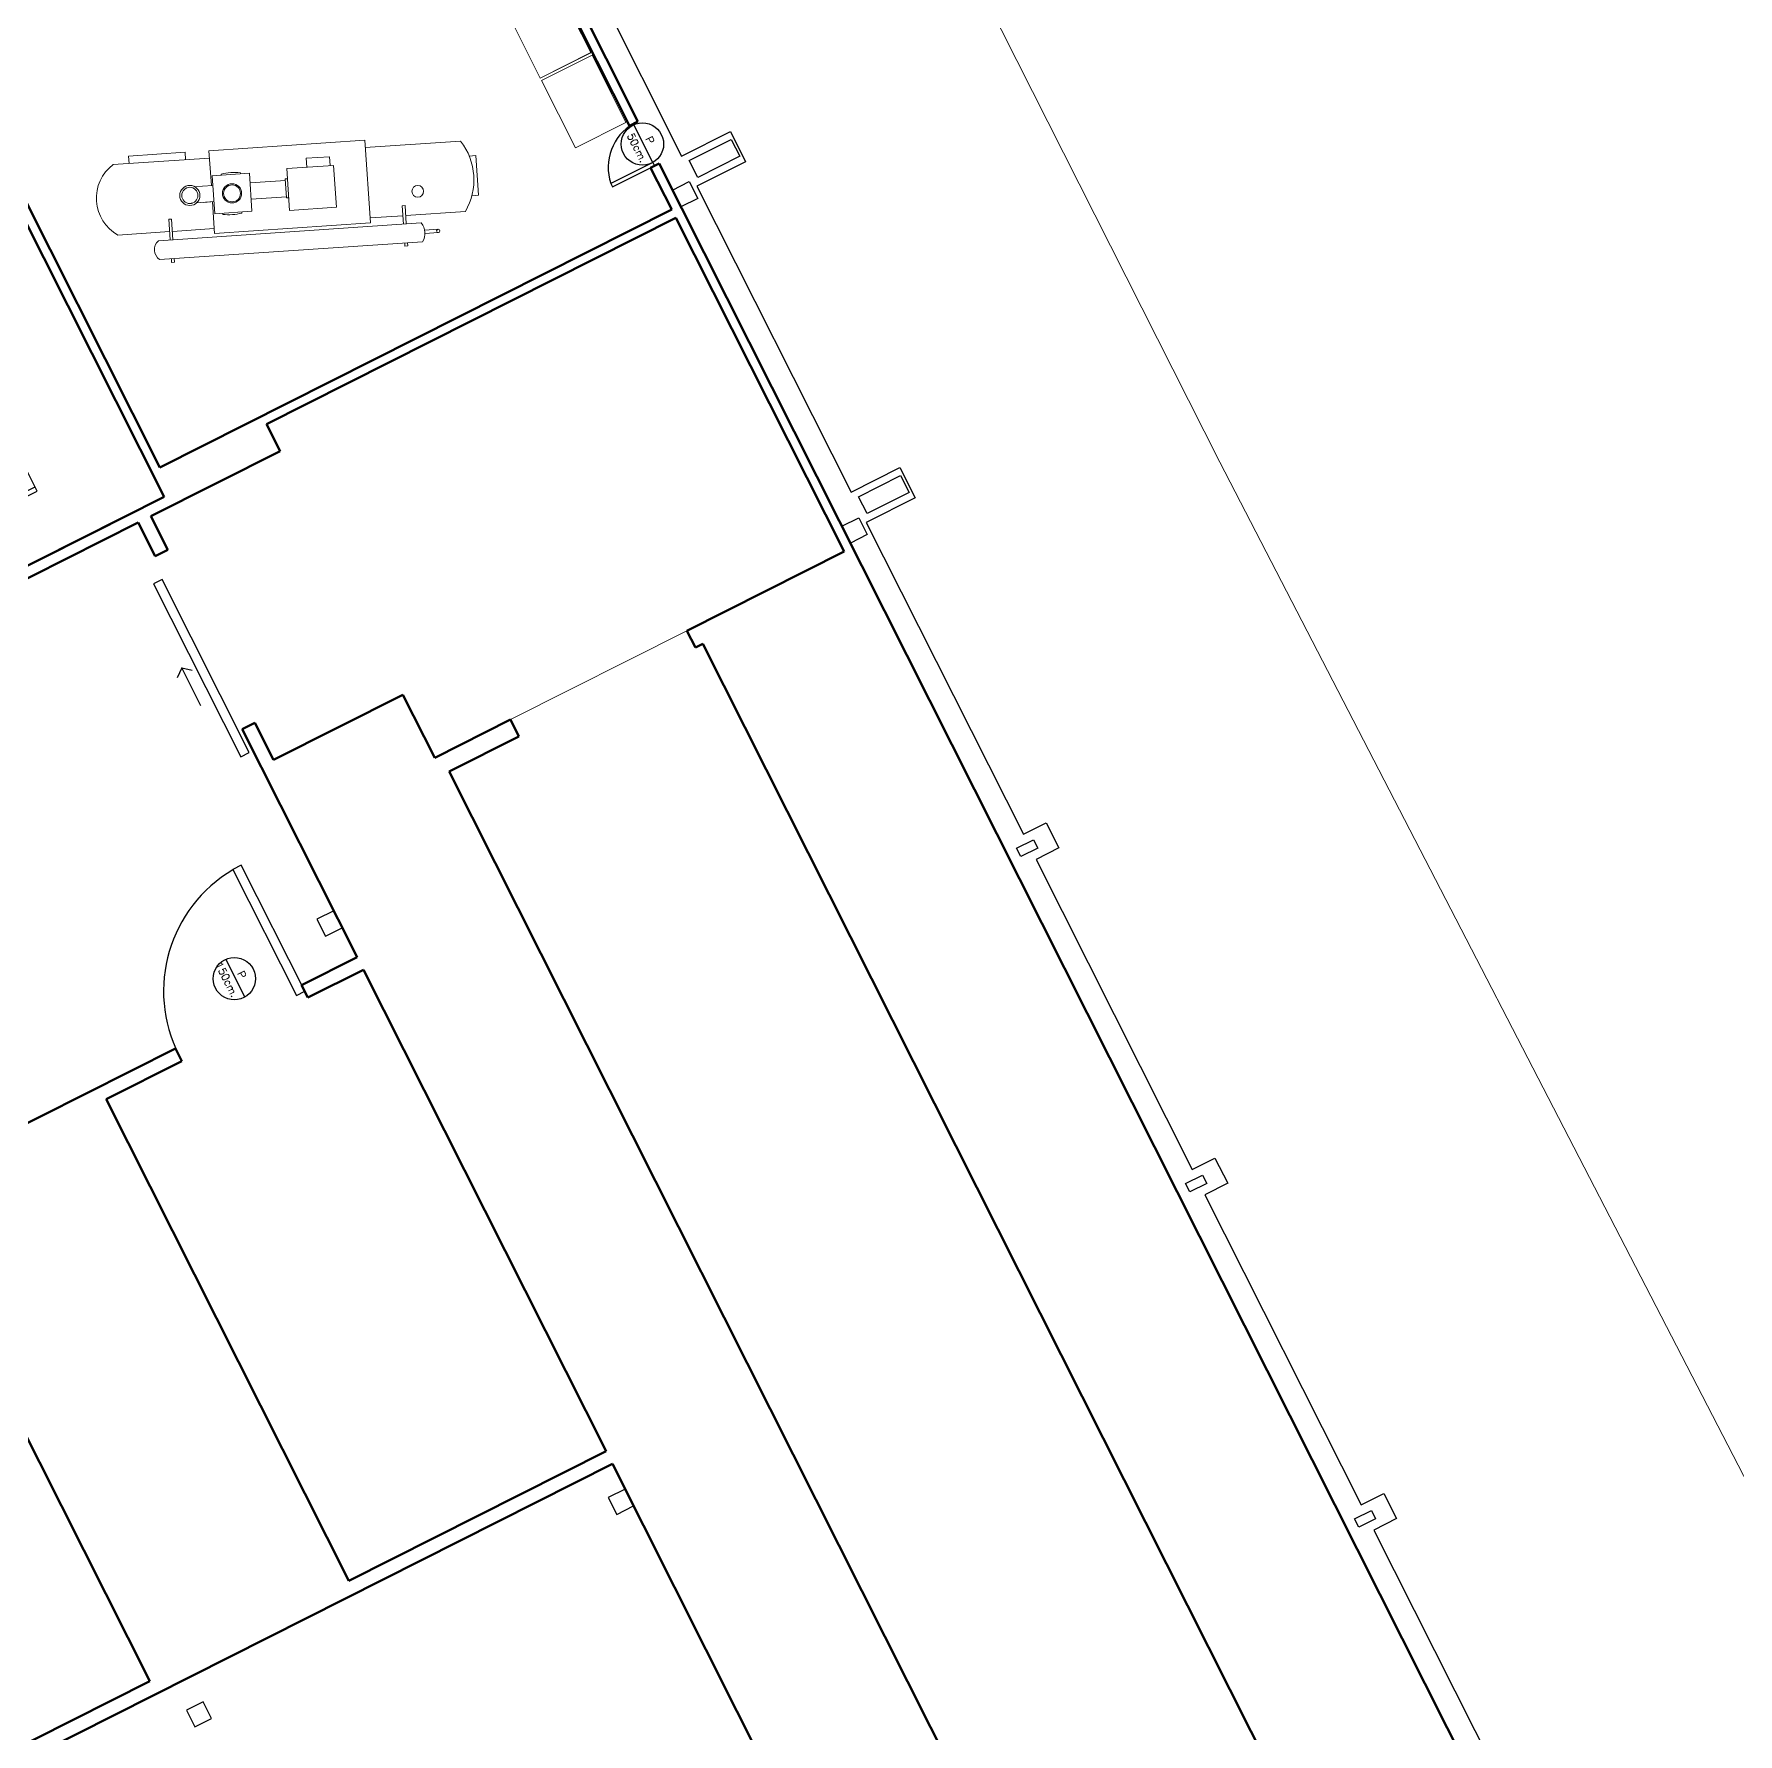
# Model space of a CAD drawing. Header units: inches. Extents: x 725.5 to 800.4, y -655.3 to -591.9.
# Drawn here: x 762.793 to 766.362, y -636.598 to -633.038 of the extents above; entities that cross this region are included whole.
import ezdxf

# ---------------------------------------------------------------- set-up
doc = ezdxf.new("R2010")
doc.units = ezdxf.units.IN
doc.header["$MEASUREMENT"] = 0
doc.linetypes.add('CONTINUA', pattern=[0])
for name, color, linetype in [('023_MUROS_2', 7, 'Continuous'), ('A_TEXTOLOCAL', 3, 'Continuous'), ('cimentacion', 2, 'Continuous')]:
    doc.layers.add(name, color=color, linetype=linetype)
doc.layers.add('ACHUTECH', color=24, linetype='Continuous', lineweight=18)
doc.styles.add('ROMANS', font='romans')
doc.styles.get("Standard").update_dxf_attribs({"font": 'isocp2.shx'})

# ---------------------------------------------------------------- blocks, each defined once
blk = doc.blocks.new('A$C12FA01EB')
at = {"layer": 'ACHUTECH', "color": 7, "linetype": 'CONTINUA', "lineweight": 13, "ltscale": 500}
for p, q in [((0, 0), (0, 0.6)), ((0, 0.6), (0.8, 0.6)), ((0.8, 0.6), (0.8, 0)), ((0.8, 0), (0, 0))]:
    blk.add_line(p, q, dxfattribs=at)
blk = doc.blocks.new('A$C6B430051')
at = {"layer": 'ACHUTECH', "color": 7, "linetype": 'CONTINUA', "lineweight": 13, "ltscale": 500}
for p, q in [((0.373, 1.08), (0.373, 1.16)), ((0.373, 1.16), (0.975, 1.16)), ((0.975, 1.16), (0.975, 1.08)), ((1.229, 0.787), (1.229, 1.159)), ((1.229, 1.159), (2.888, 1.159)), ((2.888, 1.159), (2.888, 0.278)), ((0.204, 1.08), (1.229, 1.08)), ((2.041, 0.468), (2.041, 0.914)), ((2.041, 0.914), (2.539, 0.914)), ((2.041, 0.914), (2.041, 0.804)), ((2.503, 1.009), (2.255, 1.009)), ((2.255, 1.009), (2.255, 0.914)), ((2.503, 0.914), (2.503, 1.009)), ((2.539, 0.914), (2.539, 0.468)), ((2.888, 1.08), (3.904, 1.08)), ((3.985, 0.915), (4.056, 0.915)), ((4.056, 0.915), (4.056, 0.493)), ((1.055, 0.787), (1.136, 0.787)), ((1.246, 0.787), (1.136, 0.787)), ((1.641, 0.89), (1.246, 0.89)), ((1.246, 0.89), (1.246, 0.486)), ((1.342, 0.89), (1.342, 0.901)), ((1.547, 0.89), (1.547, 0.901)), ((1.641, 0.486), (1.641, 0.89)), ((1.641, 0.787), (2.018, 0.787)), ((2.018, 0.806), (2.018, 0.602)), ((2.018, 0.806), (2.041, 0.806)), ((1.017, 0.615), (1.001, 0.615)), ((1.246, 0.615), (1.061, 0.615)), ((1.246, 0.615), (1.136, 0.615)), ((1.229, 0.278), (1.229, 0.615)), ((2.018, 0.615), (1.641, 0.615)), ((2.018, 0.602), (2.041, 0.602)), ((0.753, 0.46), (0.753, 0.241)), ((0.753, 0.46), (0.783, 0.46)), ((0.783, 0.46), (0.783, 0.241)), ((1.246, 0.486), (1.641, 0.486)), ((1.329, 0.473), (1.329, 0.486)), ((1.533, 0.473), (1.533, 0.486)), ((2.539, 0.468), (2.041, 0.468)), ((3.238, 0.436), (3.238, 0.241)), ((3.238, 0.436), (3.268, 0.436)), ((3.268, 0.436), (3.268, 0.241)), ((4.056, 0.493), (3.984, 0.493)), ((0.204, 0.33), (0.753, 0.33)), ((0.628, 0.241), (3.428, 0.241)), ((0.783, 0.33), (1.229, 0.33)), ((2.888, 0.278), (1.229, 0.278)), ((2.888, 0.33), (3.238, 0.33)), ((3.268, 0.33), (3.904, 0.33)), ((3.428, 0.041), (0.628, 0.041)), ((0.753, 0.041), (0.753, 0)), ((0.753, 0), (0.783, 0)), ((0.783, 0.041), (0.783, 0)), ((3.238, 0.041), (3.238, 0.007)), ((3.238, 0.007), (3.268, 0.007)), ((3.268, 0.041), (3.268, 0.007)), ((3.602, 0.161), (3.458, 0.161)), ((3.602, 0.126), (3.458, 0.126))]:
    blk.add_line(p, q, dxfattribs=at)
for centre, radius in [((0.994, 0.698), 0.107), ((0.994, 0.698), 0.0863), ((1.443, 0.69), 0.102), ((1.443, 0.69), 0.0898), ((3.413, 0.579), 0.0621), ((3.602, 0.144), 0.0174)]:
    blk.add_circle(centre, radius, dxfattribs=at)
for centre, radius, start, end in [((0.447, 0.705), 0.447, 122.9585, 237.0415), ((1.444, 0.35), 0.561, 79.4785, 100.5215), ((3.349, 0.705), 0.669, 325.9306, 34.0694), ((1.431, 1.115), 0.65, 260.9811, 279.0189), ((0.708, 0.141), 0.128, 128.5084, 231.4916), ((3.28, 0.141), 0.179, 325.9498, 34.0502)]:
    blk.add_arc(centre, radius, start, end, dxfattribs=at)

msp = doc.modelspace()

# ---------------------------------------------------------------- linework, layer by layer
at = {"color": 7}
for p, q in [((763.827, -632.6522), (764.1498, -633.293)), ((764.0895, -633.3064), (764.0497, -633.2274)), ((764.1498, -633.293), (764.2519, -633.2416)), ((764.2519, -633.2416), (764.2839, -633.3049)), ((764.2839, -633.3049), (764.1818, -633.3564)), ((764.1818, -633.3564), (764.5046, -633.9972)), ((762.7997, -633.9953), (762.6755, -633.7488)), ((764.5046, -633.9972), (764.6067, -633.9457)), ((764.6067, -633.9457), (764.6386, -634.0091)), ((762.7952, -633.9865), (762.5664, -634.1018)), ((762.5708, -634.1106), (762.7997, -633.9953)), ((764.6386, -634.0091), (764.5365, -634.0605)), ((764.5365, -634.0605), (764.8655, -634.7134)), ((764.8655, -634.7134), (764.913, -634.6895)), ((764.913, -634.6895), (764.9396, -634.7423)), ((764.9396, -634.7423), (764.8921, -634.7662)), ((764.8921, -634.7662), (765.2193, -635.4158)), ((763.2347, -635.0544), (763.1949, -634.9755)), ((765.2193, -635.4158), (765.2669, -635.3919)), ((765.2669, -635.3919), (765.2935, -635.4447)), ((765.2935, -635.4447), (765.2459, -635.4686)), ((765.2459, -635.4686), (765.5732, -636.1182)), ((765.5732, -636.1182), (765.6207, -636.0943)), ((765.6207, -636.0943), (765.6473, -636.1471)), ((765.6473, -636.1471), (765.5998, -636.1711)), ((765.5998, -636.1711), (765.9272, -636.8209))]:
    msp.add_line(p, q, dxfattribs=at)
for centre, radius, start, end in [((764.1009, -633.3165), 0.105, 119.8394, 198.9978), ((763.3604, -635.0426), 0.2957, 120.5617, 206.7392)]:
    msp.add_arc(centre, radius, start, end, dxfattribs=at)
for centre in [(764.0677, -633.268), (763.2129, -635.016)]:
    msp.add_ellipse(centre, major_axis=(0.0421, -0.0139), ratio=1, start_param=5.502992481792901, end_param=11.78617778897248, dxfattribs=at)
at = {"layer": '023_MUROS_2', "color": 7, "lineweight": 50}
for p, q in [((763.0659, -634.0068), (761.2682, -630.4385)), ((761.5723, -630.9982), (763.0569, -633.9452)), ((764.0406, -633.2295), (763.0497, -631.2626)), ((763.0761, -631.2713), (764.0582, -633.2206)), ((764.0582, -633.2206), (764.0406, -633.2295)), ((764.1025, -633.3086), (764.0849, -633.3175)), ((764.129, -633.405), (764.0849, -633.3175)), ((764.1025, -633.3086), (766.2459, -637.563)), ((763.0569, -633.9452), (764.129, -633.405)), ((764.1379, -633.4226), (763.2806, -633.8546)), ((764.49, -634.1215), (764.1379, -633.4226)), ((763.2806, -633.8546), (763.3089, -633.9109)), ((763.3089, -633.9109), (763.0378, -634.0475)), ((762.0132, -634.5372), (763.0659, -634.0068)), ((763.0008, -634.0396), (762.0132, -634.5372)), ((763.0378, -634.0475), (763.0733, -634.1179)), ((763.0114, -634.0608), (761.0398, -635.0541)), ((763.0469, -634.1312), (763.0114, -634.0608)), ((763.0733, -634.1179), (763.0469, -634.1312)), ((764.1608, -634.2874), (764.49, -634.1215)), ((764.1785, -634.3226), (764.1608, -634.2874)), ((764.1944, -634.3146), (764.1785, -634.3226)), ((765.5336, -636.9728), (764.1944, -634.3146)), ((763.5661, -634.4214), (763.295, -634.558)), ((763.6327, -634.5534), (763.5661, -634.4214)), ((763.7911, -634.4736), (763.6327, -634.5534)), ((763.8088, -634.5088), (763.7911, -634.4736)), ((763.256, -634.4805), (763.2296, -634.4938)), ((763.2296, -634.4938), (763.47, -634.9709)), ((763.295, -634.558), (763.256, -634.4805)), ((763.6627, -634.5824), (763.8088, -634.5088)), ((765.0019, -637.2406), (763.6627, -634.5824)), ((763.47, -634.9709), (763.3538, -635.0294)), ((763.3671, -635.0558), (763.4833, -634.9973)), ((763.4833, -634.9973), (763.9915, -636.006)), ((763.3538, -635.0294), (763.3671, -635.0558)), ((763.0897, -635.1625), (762.3204, -635.55)), ((762.9446, -635.2687), (763.103, -635.1889)), ((763.103, -635.1889), (763.0897, -635.1625)), ((763.4528, -636.2774), (762.9446, -635.2687)), ((762.5274, -635.4789), (763.0356, -636.4876)), ((763.9915, -636.006), (763.4528, -636.2774)), ((761.9592, -637.063), (764.0048, -636.0324)), ((764.0048, -636.0324), (764.8314, -637.6731)), ((763.0356, -636.4876), (762.4986, -636.7581))]:
    msp.add_line(p, q, dxfattribs=at)
at = {"layer": 'A_TEXTOLOCAL', "color": 7, "lineweight": 30}
for p, q in [((764.1657, -633.3027), (764.2538, -633.2583)), ((764.2538, -633.2583), (764.2715, -633.2935)), ((764.2715, -633.2935), (764.1835, -633.3379)), ((764.0895, -633.3064), (764.0015, -633.3507)), ((764.005, -633.3578), (764.093, -633.3134)), ((764.0895, -633.3064), (764.093, -633.3134)), ((764.1835, -633.3379), (764.1657, -633.3027)), ((764.0015, -633.3507), (764.005, -633.3578)), ((764.1307, -633.3645), (764.1659, -633.3467)), ((764.1484, -633.3997), (764.1307, -633.3645)), ((764.1659, -633.3467), (764.1836, -633.3819)), ((764.1836, -633.3819), (764.1484, -633.3997)), ((764.5205, -634.0068), (764.6085, -633.9625)), ((764.6085, -633.9625), (764.6262, -633.9977)), ((764.5382, -634.042), (764.5205, -634.0068)), ((764.6262, -633.9977), (764.5382, -634.042)), ((764.4854, -634.0686), (764.5206, -634.0509)), ((764.5032, -634.1038), (764.4854, -634.0686)), ((764.5206, -634.0509), (764.5384, -634.0861)), ((764.5384, -634.0861), (764.5032, -634.1038)), ((763.0615, -634.1801), (763.0438, -634.1889)), ((763.0438, -634.1889), (763.2265, -634.5516)), ((763.2442, -634.5427), (763.0615, -634.1801)), ((763.1027, -634.3651), (763.0933, -634.3859)), ((763.1426, -634.4444), (763.1027, -634.3651)), ((763.1027, -634.3651), (763.1249, -634.37)), ((763.2265, -634.5516), (763.2442, -634.5427)), ((764.8515, -634.7428), (764.8868, -634.7251)), ((764.8868, -634.7251), (764.8956, -634.7427)), ((764.8604, -634.7604), (764.8515, -634.7428)), ((764.8956, -634.7427), (764.8604, -634.7604)), ((763.2274, -634.7786), (763.2098, -634.7874)), ((763.2098, -634.7874), (763.3428, -635.0515)), ((763.3604, -635.0426), (763.2274, -634.7786)), ((763.4212, -634.8741), (763.386, -634.8918)), ((763.386, -634.8918), (763.4037, -634.927)), ((763.4389, -634.9093), (763.4212, -634.8741)), ((763.4037, -634.927), (763.4389, -634.9093)), ((763.3428, -635.0515), (763.3604, -635.0426)), ((765.2054, -635.4452), (765.2406, -635.4275)), ((765.2406, -635.4275), (765.2495, -635.4451)), ((765.2143, -635.4628), (765.2054, -635.4452)), ((765.2495, -635.4451), (765.2143, -635.4628)), ((764.0314, -636.0852), (763.9962, -636.103)), ((764.0314, -636.0852), (763.9962, -636.103)), ((763.9962, -636.103), (764.0139, -636.1382)), ((763.9962, -636.103), (764.0139, -636.1382)), ((764.0491, -636.1204), (764.0314, -636.0852)), ((764.0491, -636.1204), (764.0314, -636.0852)), ((764.0139, -636.1382), (764.0491, -636.1204)), ((764.0139, -636.1382), (764.0491, -636.1204)), ((765.5593, -636.1476), (765.5945, -636.1299)), ((765.5682, -636.1652), (765.5593, -636.1476)), ((765.6034, -636.1475), (765.5682, -636.1652)), ((765.5945, -636.1299), (765.6034, -636.1475)), ((763.1477, -636.5305), (763.1124, -636.5482)), ((763.1654, -636.5657), (763.1477, -636.5305)), ((763.1124, -636.5482), (763.1302, -636.5834)), ((763.1302, -636.5834), (763.1654, -636.5657))]:
    msp.add_line(p, q, dxfattribs=at)
at = {"layer": 'ACHUTECH', "color": 7, "linetype": 'CONTINUA', "lineweight": 13, "ltscale": 500}
for p, q in [((765.2768, -633.934), (764.4027, -632.2025)), ((763.9594, -633.0766), (763.8538, -633.1298)), ((763.8564, -633.1351), (763.9621, -633.0818)), ((763.9621, -633.0818), (764.033, -633.2227)), ((763.9274, -633.2759), (763.8564, -633.1351)), ((764.033, -633.2227), (763.9274, -633.2759)), ((766.8981, -637.0716), (765.2768, -633.934)), ((764.1608, -634.2874), (763.7911, -634.4736))]:
    msp.add_line(p, q, dxfattribs=at)

# ---------------------------------------------------------------- block references
at = {"layer": 'ACHUTECH', "color": 7, "linetype": 'CONTINUA', "lineweight": 13, "ltscale": 500, "xscale": 0.1971200000000001, "yscale": 0.1971200000000001, "zscale": 0.1971200000000001}
for name, p, rotation in [('A$C12FA01EB', (763.7828, -632.9889), 296.7391599679697), ('A$C6B430051', (762.9335, -633.5261), 3.865064323870255)]:
    msp.add_blockref(name, p, dxfattribs=dict(at, rotation=rotation))

# ---------------------------------------------------------------- texts
at = {"color": 7, "lineweight": 30, "char_height": 0.016765, "width": 1.723511, "attachment_point": 3, "rotation": 296.7392}
for insert in [(764.0946, -633.2625), (763.2399, -635.0105)]:
    msp.add_mtext('{\\Figes1003|c0;P }', dxfattribs=dict(at, insert=insert))
at = {"layer": 'cimentacion', "color": 7, "lineweight": 18, "ltscale": 0.3, "style": 'ROMANS', "width": 0.995455}
for s, p in [('50cm.', (764.035, -633.2502)), ('150cm.', (763.1726, -634.9865))]:
    msp.add_text(s, height=0.01561, rotation=296.7392, dxfattribs=at).set_placement(p)

doc.saveas('drawing.dxf')
